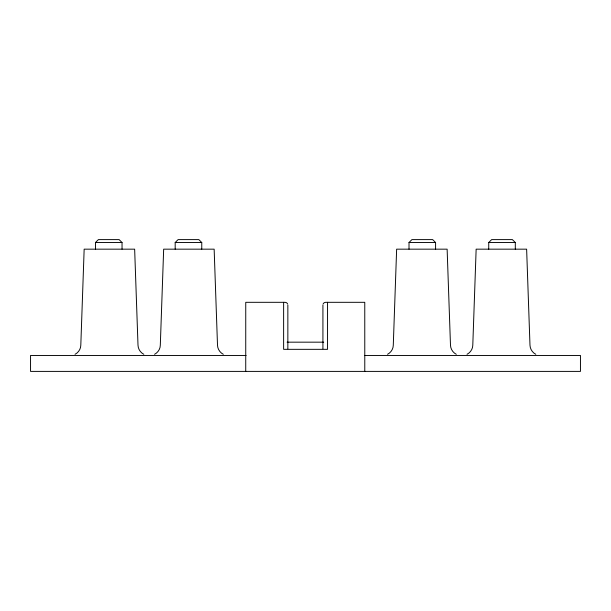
<?xml version="1.0" encoding="UTF-8"?>
<svg xmlns="http://www.w3.org/2000/svg" width="611" height="611" viewBox="0 0 611 611"><rect width="100%" height="100%" fill="white"/><g stroke="black" fill="none" stroke-linecap="round" stroke-linejoin="round"><path stroke-width="0.92" d="M323.127 303.95L324.105 302.758L325.579 302.315L364.767 302.315L364.782 371.396M95.469 249.166L95.469 242.529L98.394 239.604L119.122 239.604L122.04 242.529L122.04 249.166M175.181 249.166L175.181 242.529L178.107 239.604L198.835 239.604L201.76 242.529L201.76 249.166M409.011 249.166L409.011 242.529L411.936 239.604L432.664 239.604L435.582 242.529L435.582 249.166M488.731 249.166L488.731 242.529L491.649 239.604L512.377 239.604L515.302 242.529L515.302 249.166M75.038 354.311C78.407 352.608 80.797 348.996 80.805 345.2L84.158 249.166L134.649 249.166L138.002 345.2C138.109 348.996 140.423 352.608 143.822 354.311M154.537 354.311C157.905 352.608 160.296 348.996 160.311 345.2L163.664 249.166L214.148 249.166L217.501 345.2C217.615 348.996 219.922 352.608 223.32 354.311M387.519 354.311C390.887 352.608 393.278 348.996 393.285 345.2L396.638 249.166L447.13 249.166L450.483 345.2C450.59 348.996 452.904 352.608 456.302 354.311M467.018 354.311C470.386 352.608 472.777 348.996 472.792 345.2L476.145 249.166L526.629 249.166L529.981 345.2C530.096 348.996 532.402 352.608 535.801 354.311M95.469 242.529L122.04 242.529M175.181 242.529L201.76 242.529M409.011 242.529L435.582 242.529M488.731 242.529L515.302 242.529M287.086 342.168L323.715 342.168M246.141 355.457L30.55 355.457L30.55 371.396L580.45 371.396L580.45 355.457L364.469 355.457M287.644 303.95L286.666 302.758L285.192 302.315L245.752 302.315L245.737 371.396M327.557 302.315L327.549 349.332L283.626 349.332L283.634 302.315M322.921 304.965L322.921 348.805M287.85 304.965L287.85 348.805"/></g></svg>
